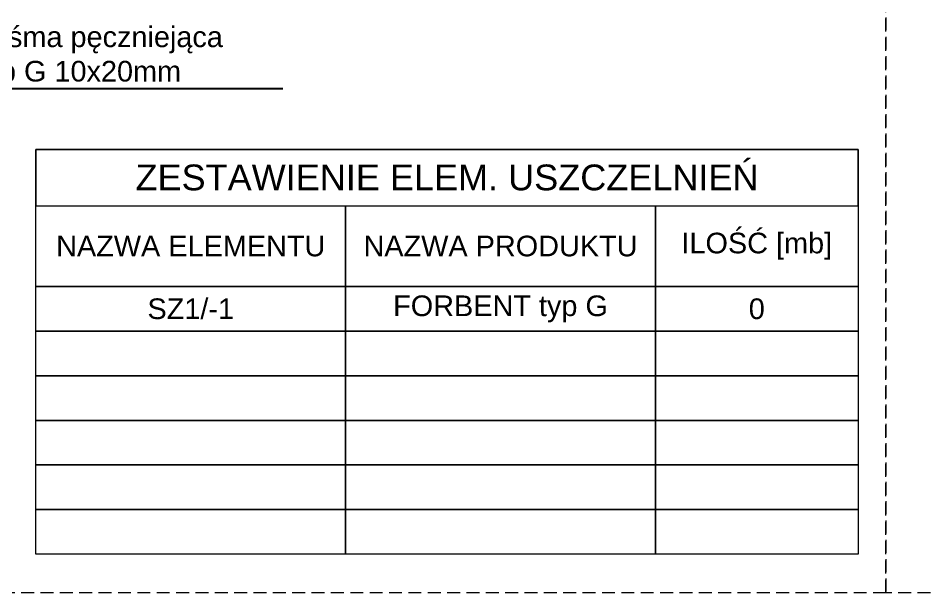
# Model space of a CAD drawing. Header units: millimetres. Extents: x 647 to 146539, y -131215 to 59.
# Drawn here: x 108227 to 109108, y -8751 to -8195 of the extents above; entities that cross this region are included whole.
import ezdxf
from ezdxf import colors
from ezdxf.entities.mleader import LeaderData, LeaderLine
from ezdxf.math import Vec2, Vec3

# ---------------------------------------------------------------- set-up
doc = ezdxf.new("R2010")
doc.units = ezdxf.units.MM
doc.linetypes.add('DASHED', pattern=[0.75, 0.5, -0.25])
for name, color, linetype, lineweight in [('G-Cienka', 4, 'Continuous', 9), ('G-Kreskowanie', 9, 'Continuous', 5), ('G-Opisy', 2, 'Continuous', 18), ('G-Przerywana', 8, 'DASHED', 15)]:
    doc.layers.add(name, color=color, linetype=linetype, lineweight=lineweight)
doc.styles.add('Arial-GG', font='arial.ttf')

msp = doc.modelspace()

# ---------------------------------------------------------------- linework, layer by layer
at = {"layer": 'G-Kreskowanie', "ltscale": 2}
for points in [[(108244.49, -8322.06), (109040.89, -8322.06), (109040.89, -8714.04), (108244.49, -8714.04)], [(108244.49, -8376.46), (109040.89, -8376.46), (109040.89, -8322.06), (108244.49, -8322.06)], [(108244.49, -8376.46), (108544.49, -8376.46), (108544.49, -8454.84), (108244.49, -8454.84)], [(108544.49, -8376.46), (108844.49, -8376.46), (108844.49, -8454.84), (108544.49, -8454.84)], [(108844.49, -8376.46), (109040.89, -8376.46), (109040.89, -8454.84), (108844.49, -8454.84)], [(108244.49, -8454.84), (108544.49, -8454.84), (108544.49, -8498.04), (108244.49, -8498.04)], [(108544.49, -8454.84), (108844.49, -8454.84), (108844.49, -8498.04), (108544.49, -8498.04)], [(108844.49, -8454.84), (109040.89, -8454.84), (109040.89, -8498.04), (108844.49, -8498.04)], [(108244.49, -8498.04), (108544.49, -8498.04), (108544.49, -8541.24), (108244.49, -8541.24)], [(108544.49, -8498.04), (108844.49, -8498.04), (108844.49, -8541.24), (108544.49, -8541.24)], [(108844.49, -8498.04), (109040.89, -8498.04), (109040.89, -8541.24), (108844.49, -8541.24)], [(108244.49, -8541.24), (108544.49, -8541.24), (108544.49, -8584.44), (108244.49, -8584.44)], [(108544.49, -8541.24), (108844.49, -8541.24), (108844.49, -8584.44), (108544.49, -8584.44)], [(108844.49, -8541.24), (109040.89, -8541.24), (109040.89, -8584.44), (108844.49, -8584.44)], [(108244.49, -8584.44), (108544.49, -8584.44), (108544.49, -8627.64), (108244.49, -8627.64)], [(108544.49, -8584.44), (108844.49, -8584.44), (108844.49, -8627.64), (108544.49, -8627.64)], [(108844.49, -8584.44), (109040.89, -8584.44), (109040.89, -8627.64), (108844.49, -8627.64)], [(108244.49, -8627.64), (108544.49, -8627.64), (108544.49, -8670.84), (108244.49, -8670.84)], [(108544.49, -8627.64), (108844.49, -8627.64), (108844.49, -8670.84), (108544.49, -8670.84)], [(108844.49, -8627.64), (109040.89, -8627.64), (109040.89, -8670.84), (108844.49, -8670.84)], [(108244.49, -8670.84), (108544.49, -8670.84), (108544.49, -8714.04), (108244.49, -8714.04)], [(108544.49, -8670.84), (108844.49, -8670.84), (108844.49, -8714.04), (108544.49, -8714.04)], [(108844.49, -8670.84), (109040.89, -8670.84), (109040.89, -8714.04), (108844.49, -8714.04)]]:
    msp.add_lwpolyline(points, close=True, dxfattribs=at)
at = {"layer": 'G-Przerywana', "ltscale": 25}
for points in [[(107232.37, -5981.49), (109067.8, -5981.49), (109067.8, -8751.49), (107232.37, -8751.49)], [(109067.8, -5981.49), (111229.67, -5981.49), (111229.67, -8751.49), (109067.8, -8751.49)]]:
    msp.add_lwpolyline(points, close=True, dxfattribs=at)

# ---------------------------------------------------------------- texts
at = {"layer": 'G-Opisy', "attachment_point": 5, "style": 'Arial-GG'}
for s, insert, char_height, width in [('ZESTAWIENIE ELEM. USZCZELNIEŃ', (108642.69, -8349.26), 25, 796.409), ('{\\fArial|b0|i0|c0|p34;ILOŚĆ [mb]}', (108942.69, -8415.65), 20, 196.409), ('{\\fArial|b0|i0|c0|p34;NAZWA ELEMENTU}', (108394.49, -8415.65), 20, 300), ('{\\fArial|b0|i0|c0|p34;NAZWA PRODUKTU}', (108694.49, -8415.65), 20, 300), ('{\\fArial|b0|i0|c0|p34;SZ1/-1}', (108394.49, -8476.44), 20, 300), ('{\\fArial|b0|i0|c0|p34;\\C2;FORBENT typ G}', (108694.49, -8476.44), 20, 300), ('{\\fArial|b0|i0|c0|p34;0}', (108942.69, -8476.44), 20, 196.409)]:
    msp.add_mtext(s, dxfattribs=dict(at, insert=insert, char_height=char_height, width=width))

# ---------------------------------------------------------------- leaders
at = {"layer": 'G-Cienka', "ltscale": 0.8}
ml = msp.add_multileader_mtext('Standard', dxfattribs=at)
ml.set_content('{Gwóźdź do betonu}', color=2, style='Arial-GG')
ml.set_leader_properties(color=4)
ml.build(insert=Vec2(0, 0))
ml.multileader.update_dxf_attribs({"text_left_attachment_type": 5, "text_right_attachment_type": 5, "dogleg_length": 10, "arrow_head_size": 20})
ctx = ml.context
ctx.base_point, ctx.char_height, ctx.arrow_head_size, ctx.landing_gap_size, ctx.plane_origin = Vec3(108269.66, -8161.98), 20, 20, 5, Vec3(107913.67, -8512.3)
ctx.left_attachment, ctx.right_attachment = 5, 5
notes = []
notes.append((ctx, [(0, (1, 1, 0), (108514.16, -8161.98), (-1, 0), 5, [(0, [(108603.76, -7957.07)], 0, [])])]))
ctx.mtext.insert, ctx.mtext.defined_height, ctx.mtext.line_spacing_style, ctx.mtext.flow_direction = Vec3(108274.66, -8135.31), 60, 2, 5
ml = msp.add_multileader_mtext('Standard', dxfattribs=at)
ml.set_content('Uszczelniająca taśma pęczniejąca\\Pnp. FORBENT typ G 10x20mm', color=2, style='Arial-GG')
ml.set_leader_properties(color=4)
ml.build(insert=Vec2(0, 0))
ml.multileader.update_dxf_attribs({"text_left_attachment_type": 5, "text_right_attachment_type": 5, "dogleg_length": 10, "arrow_head_size": 20})
ctx = ml.context
ctx.base_point, ctx.char_height, ctx.arrow_head_size, ctx.landing_gap_size, ctx.plane_origin = Vec3(107995.13, -8262.83), 20, 20, 5, Vec3(106942.1, -8444.03)
ctx.left_attachment, ctx.right_attachment = 5, 5
notes.append((ctx, [(0, (1, 1, 0), (107990.13, -8262.83), (1, 0), 5, [(0, [(107848.07, -8492.07)], 0, [])])]))
ctx.mtext.insert, ctx.mtext.defined_height, ctx.mtext.line_spacing_style, ctx.mtext.flow_direction = Vec3(108000.13, -8202.83), 60, 2, 5
for ctx, leaders in notes:
    for number, flags, end, landing, length, lines in leaders:
        leader = LeaderData()
        leader.index, (leader.has_last_leader_line, leader.has_dogleg_vector, leader.attachment_direction) = number, flags
        leader.last_leader_point, leader.dogleg_vector, leader.dogleg_length = Vec3(end), Vec3(landing), length
        for number, points, colour, breaks in lines:
            line = LeaderLine()
            line.index, line.vertices, line.color, line.breaks = number, Vec3.list(points), colors.encode_raw_color(colour), breaks
            leader.lines.append(line)
        ctx.leaders.append(leader)

doc.saveas('drawing.dxf')
